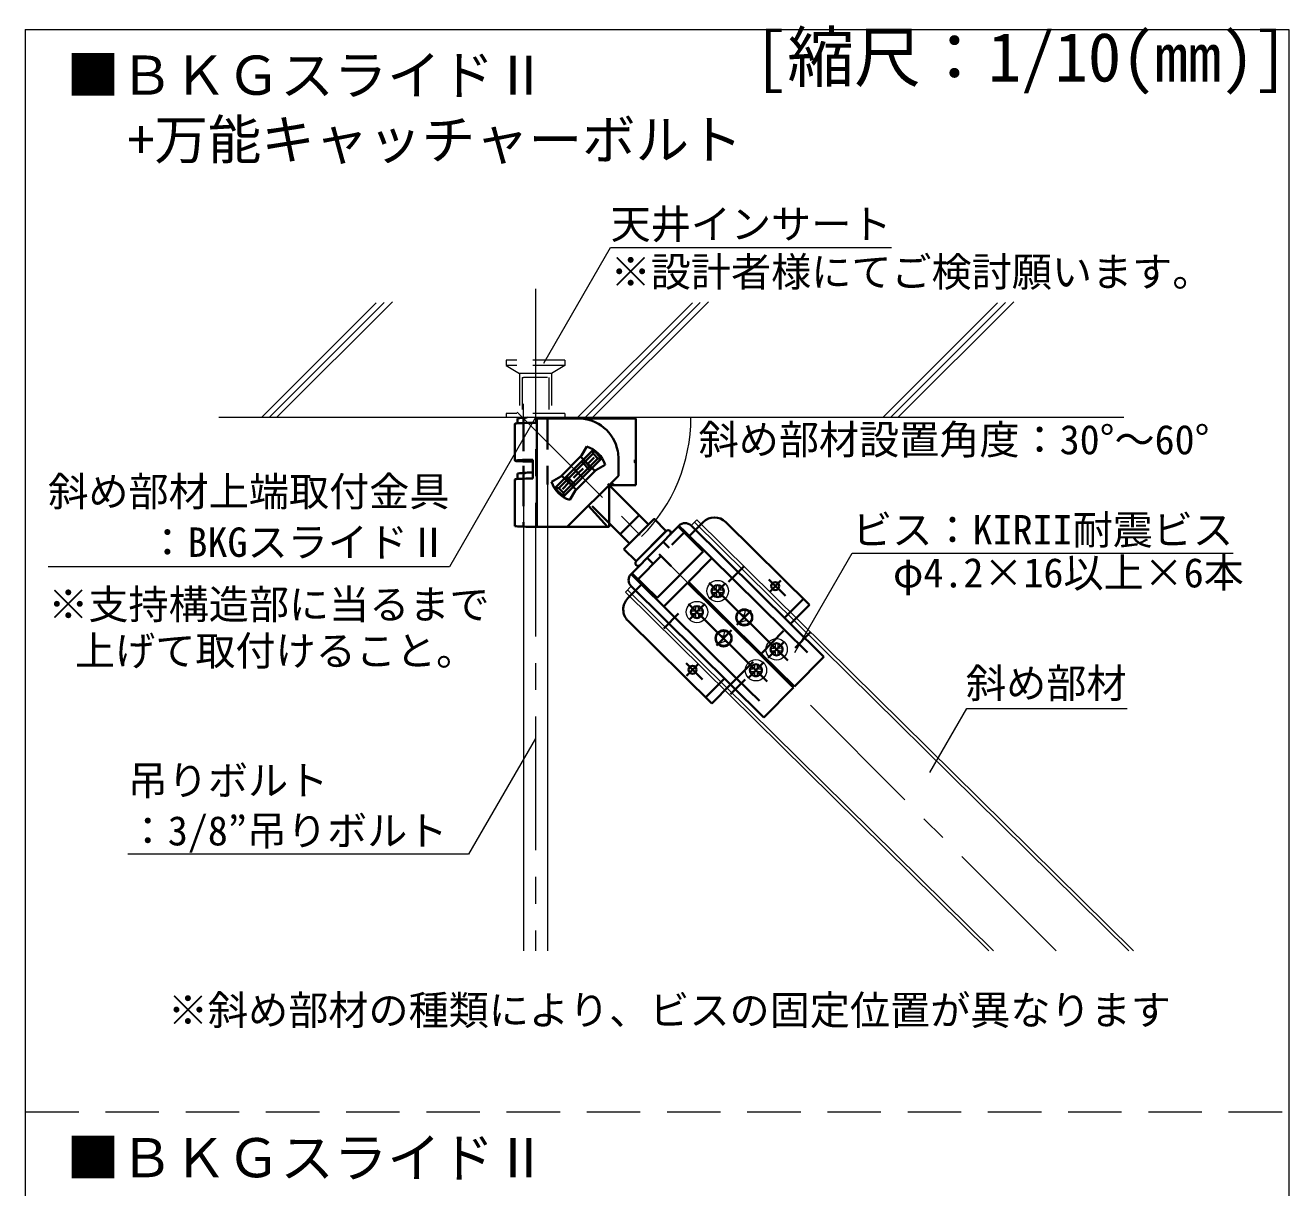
# Model space of a CAD drawing. Units: millimetres on the paper, with parts at other scales. Extents: x -195 to 195, y -140 to 138.
# Drawn here: x -48.87 to -1.62, y 0.2 to 43.69 of the extents above; entities that cross this region are included whole.
import ezdxf
from ezdxf.enums import TextEntityAlignment as Align

# ---------------------------------------------------------------- set-up
doc = ezdxf.new("R2010")
doc.units = ezdxf.units.MM
for name, pattern in [('CHAIN1', [8, 5, -1, 1, -1]), ('DASHED1', [1.8, 1.2, -0.6]), ('DASHED2', [3, 2, -1]), ('DOUBLE_CHAIN1', [8.8, 5, -1, 0.6, -0.6, 0.6, -1])]:
    doc.linetypes.add(name, pattern=pattern)
for name, color, linetype, lineweight in [('4-0_中心線', 4, 'CHAIN1', 9), ('4-1_吊り材', 7, 'Continuous', 18), ('4-4_ブレース・補強材', 4, 'Continuous', 9), ('4-6_文字', 7, 'Continuous', 18), ('4-7_-', 6, 'Continuous', 35), ('4-9_躯体他', 4, 'Continuous', 9), ('4-A_クリップ', 6, 'DASHED1', 35), ('F-2_野縁受け', 3, 'Continuous', 18)]:
    doc.layers.add(name, color=color, linetype=linetype, lineweight=lineweight)
doc.layers.add('F-6_文字', color=7, linetype='Continuous')
doc.styles.add('ＭＳ ゴシック', font='')
doc.styles.get('ＭＳ ゴシック').set_extended_font_data('MS Gothic')

msp = doc.modelspace()

# ---------------------------------------------------------------- linework, layer by layer
at = {"layer": '4-0_中心線'}
for p, q in [((-29.788, 33.826), (-29.788, 9.058)), ((-10.314, 9.058), (-30.478, 29.222))]:
    msp.add_line(p, q, dxfattribs=at)
at = {"layer": '4-1_吊り材'}
for p, q in [((-30.238, 26.514), (-30.238, 9.058)), ((-29.338, 26.514), (-29.338, 9.058))]:
    msp.add_line(p, q, dxfattribs=at)
at = {"layer": '4-4_ブレース・補強材'}
for p, q in [((-23.755, 25.19), (-23.969, 24.973)), ((-23.84, 25.104), (-7.601, 9.058)), ((-23.755, 25.19), (-7.43, 9.058)), ((-26.212, 22.704), (-26.426, 22.487)), ((-12.837, 9.058), (-26.426, 22.487)), ((-12.666, 9.058), (-26.342, 22.572))]:
    msp.add_line(p, q, dxfattribs=at)
at = {"layer": '4-6_文字'}
for p, q in [((-29.479, 31.045), (-26.979, 35.375)), ((-26.979, 35.375), (-16.479, 35.375)), ((-29.788, 29.014), (-33.01, 23.434)), ((-20.09, 20.221), (-17.945, 23.936)), ((-17.945, 23.936), (-3.695, 23.936)), ((-33.01, 23.434), (-48.01, 23.434)), ((-15.043, 15.732), (-13.657, 18.132)), ((-13.657, 18.132), (-7.657, 18.132)), ((-29.788, 17.007), (-32.288, 12.677)), ((-32.288, 12.677), (-45.038, 12.677))]:
    msp.add_line(p, q, dxfattribs=at)
msp.add_arc((-30.269, 29.014), 6.292, 315, 0, dxfattribs=at)
at = {"layer": '4-7_-'}
for p, q in [((-30.458, 28.982), (-30.458, 28.799)), ((-29.738, 28.982), (-28.188, 28.982)), ((-28.188, 28.982), (-26.038, 28.982)), ((-26.038, 26.487), (-26.038, 28.982)), ((-30.558, 28.782), (-30.558, 27.402)), ((-30.238, 28.761), (-30.238, 28.761)), ((-29.738, 25.11), (-29.738, 28.818)), ((-28.068, 27.59), (-27.87, 27.933)), ((-29.889, 27.437), (-29.884, 26.736)), ((-29.061, 26.377), (-27.633, 27.805)), ((-28.92, 26.377), (-27.633, 27.664)), ((-28.068, 27.59), (-28.846, 26.812)), ((-27.314, 27.487), (-28.743, 26.059)), ((-27.456, 27.487), (-28.743, 26.201)), ((-28.103, 27.555), (-27.565, 27.017)), ((-27.834, 27.286), (-27.594, 27.526)), ((-27.633, 27.805), (-27.314, 27.487)), ((-27.633, 27.664), (-27.633, 27.805)), ((-27.633, 27.664), (-27.456, 27.487)), ((-27.456, 27.487), (-27.314, 27.487)), ((-26.687, 26.837), (-26.687, 27.482)), ((-26.038, 27.432), (-26.068, 27.432)), ((-28.188, 26.932), (-28.365, 27.109)), ((-27.53, 27.052), (-28.308, 26.274)), ((-28.188, 26.932), (-28.011, 27.109)), ((-27.53, 27.052), (-27.187, 27.25)), ((-26.038, 26.487), (-26.038, 27.332)), ((-30.558, 26.701), (-30.558, 24.956)), ((-30.458, 26.922), (-30.458, 26.718)), ((-28.846, 26.812), (-29.189, 26.614)), ((-28.81, 26.848), (-28.273, 26.31)), ((-28.541, 26.579), (-28.782, 26.338)), ((-26.688, 26.835), (-28.598, 24.924)), ((-28.188, 26.932), (-28.365, 26.756)), ((-28.188, 26.932), (-28.011, 26.755)), ((-27.086, 26.537), (-25.559, 25.01)), ((-26.038, 26.487), (-27.038, 26.487)), ((-27.038, 26.487), (-27.038, 24.924)), ((-26.845, 26.487), (-26.945, 26.578)), ((-28.743, 26.059), (-29.061, 26.377)), ((-28.92, 26.377), (-29.061, 26.377)), ((-28.743, 26.201), (-28.92, 26.377)), ((-28.743, 26.201), (-28.743, 26.059)), ((-28.308, 26.274), (-28.506, 25.932)), ((-27.09, 24.924), (-27.806, 25.716)), ((-27.668, 25.705), (-26.267, 24.303)), ((-29.738, 24.924), (-29.738, 25.11)), ((-26.62, 24.657), (-25.913, 25.363)), ((-23.521, 25.099), (-23.806, 24.811)), ((-22.673, 25.104), (-19.543, 22.012)), ((-29.738, 24.924), (-27.038, 24.924)), ((-24.422, 24.97), (-26.214, 23.156)), ((-26.023, 23.636), (-24.897, 24.772)), ((-24.457, 24.935), (-23.518, 24.007)), ((-24.194, 24.745), (-24.229, 24.71)), ((-24.194, 24.745), (-20.474, 21.069)), ((-23.969, 24.973), (-20.249, 21.297)), ((-26.026, 23.638), (-26.479, 24.091)), ((-23.518, 24.007), (-25.24, 22.264)), ((-25.164, 23.907), (-24.711, 23.454)), ((-23.191, 23.754), (-24.07, 22.865)), ((-26.179, 23.192), (-25.24, 22.264)), ((-26.212, 22.704), (-22.491, 19.028)), ((-25.987, 22.931), (-25.951, 22.967)), ((-25.987, 22.931), (-22.266, 19.255)), ((-25.859, 22.805), (-25.823, 22.77)), ((-24.984, 21.94), (-24.105, 22.83)), ((-21.388, 20.145), (-24.105, 22.83)), ((-21.353, 20.18), (-24.07, 22.865)), ((-26.333, 22.254), (-26.048, 22.542)), ((-26.084, 22.577), (-26.048, 22.542)), ((-20.249, 21.297), (-19.543, 22.012)), ((-26.328, 21.406), (-23.198, 18.313)), ((-20.249, 21.297), (-19.004, 20.067)), ((-21.388, 20.145), (-21.353, 20.18)), ((-21.388, 20.145), (-20.143, 18.915)), ((-21.353, 20.18), (-20.108, 18.95)), ((-19.004, 20.067), (-20.108, 18.95)), ((-23.198, 18.313), (-22.491, 19.028)), ((-22.491, 19.028), (-21.247, 17.798)), ((-21.247, 17.798), (-20.143, 18.915))]:
    msp.add_line(p, q, dxfattribs=at)
at = {"layer": '4-7_-', "linetype": 'DASHED1'}
for p, q in [((-30.238, 29.014), (-30.238, 26.514)), ((-30.238, 28.959), (-30.238, 27.512)), ((-29.338, 29.014), (-29.338, 26.514)), ((-28.01, 27.428), (-27.692, 27.11)), ((-28.071, 27.367), (-27.753, 27.049)), ((-30.238, 26.9), (-30.237, 24.932)), ((-28.684, 26.755), (-28.366, 26.436)), ((-28.623, 26.816), (-28.305, 26.497)), ((-27.088, 24.929), (-27.088, 24.929)), ((-25.951, 22.967), (-24.229, 24.71)), ((-24.194, 24.745), (-24.422, 24.97)), ((-23.806, 24.811), (-24.031, 24.584)), ((-25.019, 24.366), (-24.792, 24.141)), ((-25.617, 23.761), (-25.389, 23.536)), ((-25.987, 22.931), (-26.214, 23.156)), ((-26.048, 22.542), (-25.823, 22.77)), ((-20.477, 21.522), (-19.77, 22.237)), ((-21.353, 20.18), (-20.249, 21.297)), ((-20.474, 21.069), (-19.229, 19.839)), ((-21.615, 20.369), (-21.58, 20.405)), ((-22.491, 19.028), (-21.388, 20.145)), ((-23.425, 18.538), (-22.719, 19.253)), ((-22.266, 19.255), (-21.022, 18.025))]:
    msp.add_line(p, q, dxfattribs=at)
at = {"layer": '4-7_-', "linetype": 'CHAIN1'}
for p, q in [((-22.568, 22.863), (-22.008, 23.429)), ((-23.289, 22.832), (-20.347, 19.925)), ((-23.255, 22.239), (-22.716, 22.784)), ((-21.065, 22.954), (-20.444, 22.34)), ((-21.04, 22.488), (-20.613, 22.921)), ((-24.063, 22.049), (-21.121, 19.142)), ((-24.015, 21.47), (-23.452, 22.04)), ((-22.259, 21.255), (-21.72, 21.8)), ((-24.99, 21.123), (-24.44, 21.679)), ((-23.019, 20.486), (-22.456, 21.055)), ((-20.078, 20.403), (-19.519, 20.969)), ((-20.511, 20.605), (-21.087, 20.022)), ((-21.809, 19.291), (-21.247, 19.861)), ((-24.158, 19.824), (-23.537, 19.21)), ((-24.142, 19.35), (-23.69, 19.807)), ((-22.5, 18.663), (-21.951, 19.219))]:
    msp.add_line(p, q, dxfattribs=at)
at = {"layer": '4-7_-'}
for points in [[(-30.238, 28.959), (-30.186, 28.989), (-30.148, 29.011)], [(-29.738, 28.818), (-29.738, 28.982), (-29.738, 29.014)], [(-29.738, 28.818), (-29.881, 28.817), (-30.019, 28.816), (-30.148, 28.813), (-30.265, 28.809), (-30.366, 28.805), (-30.448, 28.8), (-30.509, 28.794), (-30.546, 28.788), (-30.558, 28.782)], [(-29.89, 27.437), (-30.028, 27.435), (-30.157, 27.433), (-30.273, 27.429), (-30.373, 27.424), (-30.453, 27.419), (-30.512, 27.414), (-30.547, 27.408), (-30.558, 27.401), (-30.544, 27.395), (-30.505, 27.389), (-30.444, 27.384), (-30.36, 27.378), (-30.258, 27.374), (-30.14, 27.371), (-30.01, 27.368), (-29.89, 27.367)], [(-29.89, 27.423), (-29.971, 27.421), (-30.044, 27.419), (-30.108, 27.416), (-30.161, 27.413), (-30.201, 27.41), (-30.227, 27.406), (-30.238, 27.403), (-30.234, 27.399), (-30.215, 27.395), (-30.181, 27.392), (-30.134, 27.388), (-30.075, 27.386), (-30.006, 27.383), (-29.928, 27.382), (-29.89, 27.381)], [(-26.068, 27.432), (-26.068, 27.332), (-26.038, 27.332)], [(-30.238, 26.9), (-30.186, 26.93), (-30.148, 26.952)], [(-29.885, 26.736), (-30.023, 26.735), (-30.152, 26.732), (-30.269, 26.728), (-30.369, 26.724), (-30.451, 26.719), (-30.51, 26.713), (-30.547, 26.707), (-30.558, 26.701)], [(-26.026, 23.638), (-24.895, 24.769), (-25.347, 25.222), (-26.479, 24.091)]]:
    msp.add_lwpolyline(points, dxfattribs=at)
at = {"layer": '4-7_-', "linetype": 'DOUBLE_CHAIN1'}
msp.add_lwpolyline([(-29.738, 24.924), (-29.88, 24.925), (-30.018, 24.927), (-30.148, 24.929), (-30.265, 24.933), (-30.366, 24.937), (-30.448, 24.942), (-30.509, 24.948), (-30.558, 24.956)], dxfattribs=at)
at = {"layer": '4-7_-'}
for centre, radius in [((-22.975, 22.522), 0.225), ((-20.82, 22.711), 0.15), ((-23.749, 21.739), 0.225), ((-21.98, 21.538), 0.3), ((-22.753, 20.755), 0.3), ((-20.77, 20.343), 0.225), ((-23.912, 19.581), 0.15), ((-21.543, 19.56), 0.225)]:
    msp.add_circle(centre, radius, dxfattribs=at)
for centre, radius, start, end in [((-29.921, 24.929), 4.088, 92.5588, 97.554), ((-28.187, 27.482), 1.5, 10.5472, 90), ((-28.188, 26.932), 1.05, 17.6267, 72.3739), ((-28.187, 27.482), 1.5, 0, 10.5472), ((-30.008, 23.869), 3.087, 87.7565, 98.3983), ((-28.188, 26.932), 1.05, 197.6258, 252.3738), ((-24.194, 24.745), 0.32, 45.3418, 135.3418), ((-23.094, 24.678), 0.6, 45.3418, 135.3418), ((-24.826, 24.702), 0.1, 315.2577, 135.2577), ((-25.952, 23.565), 0.1, 135.2577, 315.2577), ((-25.987, 22.931), 0.32, 135.3418, 225.3418), ((-25.906, 21.832), 0.6, 135.3418, 225.3418)]:
    msp.add_arc(centre, radius, start, end, dxfattribs=at)
at = {"layer": '4-9_躯体他'}
for p, q in [((-35.743, 33.307), (-40.037, 29.014)), ((-35.453, 33.315), (-39.754, 29.014)), ((-35.135, 33.35), (-39.471, 29.014)), ((-23.922, 33.307), (-28.215, 29.014)), ((-23.631, 33.315), (-27.932, 29.014)), ((-23.313, 33.35), (-27.65, 29.014)), ((-12.506, 33.307), (-16.799, 29.014)), ((-12.215, 33.315), (-16.516, 29.014)), ((-11.897, 33.35), (-16.233, 29.014)), ((-30.238, 28.959), (-30.238, 29.529)), ((-7.79, 29.014), (-41.625, 29.014)), ((-29.738, 29.014), (-30.957, 29.014))]:
    msp.add_line(p, q, dxfattribs=at)
at = {"layer": '4-9_躯体他', "linetype": 'DASHED1'}
for p, q in [((-28.688, 31.164), (-30.888, 31.164)), ((-28.688, 30.964), (-30.888, 30.964)), ((-30.388, 30.664), (-30.388, 29.164)), ((-29.188, 30.664), (-30.388, 30.664)), ((-30.288, 30.514), (-30.288, 29.014)), ((-30.288, 30.514), (-30.238, 30.514)), ((-29.338, 30.514), (-30.238, 30.514)), ((-29.288, 30.514), (-29.288, 29.014)), ((-30.888, 29.164), (-30.888, 29.014)), ((-28.688, 29.164), (-30.888, 29.164)), ((-28.688, 29.014), (-30.888, 29.014)), ((-28.688, 29.164), (-28.688, 29.014))]:
    msp.add_line(p, q, dxfattribs=at)
for points in [[(-30.888, 31.164), (-30.888, 30.964), (-30.388, 30.664)], [(-28.688, 31.164), (-28.688, 30.964), (-29.188, 30.664), (-29.188, 29.164)]]:
    msp.add_lwpolyline(points, dxfattribs=at)
at = {"layer": '4-A_クリップ', "color": 7, "linetype": 'Continuous', "lineweight": 18}
for p, q in [((-23.027, 22.751), (-22.927, 22.752)), ((-23.027, 22.751), (-23.026, 22.621)), ((-22.927, 22.752), (-22.926, 22.622)), ((-23.206, 22.57), (-23.076, 22.571)), ((-23.206, 22.57), (-23.205, 22.47)), ((-23.205, 22.47), (-23.075, 22.471)), ((-23.025, 22.421), (-23.024, 22.291)), ((-23.024, 22.291), (-22.924, 22.292)), ((-22.925, 22.422), (-22.924, 22.292)), ((-22.876, 22.572), (-22.746, 22.573)), ((-22.875, 22.472), (-22.745, 22.473)), ((-22.746, 22.573), (-22.745, 22.473)), ((-23.979, 21.788), (-23.849, 21.789)), ((-23.979, 21.788), (-23.978, 21.688)), ((-23.8, 21.969), (-23.799, 21.839)), ((-23.8, 21.969), (-23.7, 21.969)), ((-23.7, 21.969), (-23.699, 21.839)), ((-23.649, 21.789), (-23.519, 21.79)), ((-23.519, 21.79), (-23.518, 21.69)), ((-21.98, 21.537), (-21.933, 21.803)), ((-23.978, 21.688), (-23.848, 21.689)), ((-23.798, 21.639), (-23.798, 21.509)), ((-23.798, 21.509), (-23.698, 21.509)), ((-23.698, 21.639), (-23.698, 21.509)), ((-23.648, 21.689), (-23.518, 21.69)), ((-21.98, 21.537), (-22.189, 21.708)), ((-21.98, 21.537), (-22.17, 21.345)), ((-22.17, 21.345), (-21.882, 21.44)), ((-22.122, 21.654), (-21.963, 21.634)), ((-21.98, 21.537), (-21.787, 21.348)), ((-22.753, 20.755), (-22.962, 20.926)), ((-22.895, 20.872), (-22.736, 20.852)), ((-22.753, 20.755), (-22.706, 21.021)), ((-22.753, 20.755), (-22.943, 20.563)), ((-22.943, 20.563), (-22.655, 20.658)), ((-22.753, 20.755), (-22.561, 20.565)), ((-21.001, 20.392), (-21, 20.292)), ((-21.001, 20.392), (-20.871, 20.392)), ((-20.821, 20.572), (-20.721, 20.573)), ((-20.821, 20.572), (-20.821, 20.442)), ((-20.721, 20.573), (-20.721, 20.443)), ((-20.671, 20.393), (-20.541, 20.394)), ((-20.541, 20.394), (-20.54, 20.294)), ((-21, 20.292), (-20.87, 20.292)), ((-20.82, 20.242), (-20.819, 20.112)), ((-20.819, 20.112), (-20.719, 20.113)), ((-20.72, 20.243), (-20.719, 20.113)), ((-20.67, 20.293), (-20.54, 20.294)), ((-21.774, 19.609), (-21.644, 19.61)), ((-21.774, 19.609), (-21.773, 19.509)), ((-21.773, 19.509), (-21.643, 19.51)), ((-21.595, 19.79), (-21.594, 19.66)), ((-21.595, 19.79), (-21.495, 19.79)), ((-21.593, 19.46), (-21.593, 19.33)), ((-21.495, 19.79), (-21.494, 19.66)), ((-21.493, 19.46), (-21.493, 19.33)), ((-21.444, 19.611), (-21.314, 19.611)), ((-21.443, 19.511), (-21.313, 19.511)), ((-21.314, 19.611), (-21.313, 19.511)), ((-21.593, 19.33), (-21.493, 19.33))]:
    msp.add_line(p, q, dxfattribs=at)
for centre, radius in [((-22.976, 22.521), 0.4), ((-23.749, 21.739), 0.4), ((-21.98, 21.537), 0.3), ((-21.98, 21.537), 0.27), ((-22.753, 20.755), 0.3), ((-22.753, 20.755), 0.27), ((-20.77, 20.343), 0.4), ((-21.544, 19.56), 0.4)]:
    msp.add_circle(centre, radius, dxfattribs=at)
for centre, start, end in [((-23.076, 22.621), 270.2577, 0.2577), ((-23.075, 22.421), 0.2577, 90.2576), ((-22.876, 22.622), 180.2577, 270.2577), ((-22.875, 22.422), 90.2577, 180.2577), ((-23.849, 21.839), 270.2577, 0.2577), ((-23.649, 21.839), 180.2577, 270.2577), ((-23.848, 21.639), 0.2577, 90.2576), ((-23.648, 21.639), 90.2577, 180.2577), ((-20.871, 20.442), 270.2577, 0.2577), ((-20.671, 20.443), 180.2577, 270.2577), ((-20.87, 20.242), 0.2577, 90.2576), ((-20.67, 20.243), 90.2577, 180.2577), ((-21.644, 19.66), 270.2577, 0.2577), ((-21.643, 19.46), 0.2577, 90.2576), ((-21.444, 19.661), 180.2577, 270.2577), ((-21.443, 19.461), 90.2577, 180.2577)]:
    msp.add_arc(centre, 0.05, start, end, dxfattribs=at)
at = {"layer": 'F-2_野縁受け'}
for p, q in [((-48.869, 43.537), (-1.619, 43.537)), ((-1.619, 43.537), (-1.619, -118.463))]:
    msp.add_line(p, q, dxfattribs=at)
at = {"layer": 'F-2_野縁受け', "linetype": 'DASHED2'}
msp.add_line((-48.869, 3.037), (-1.619, 3.037), dxfattribs=at)
at = {"layer": 'F-2_野縁受け'}
msp.add_lwpolyline([(-48.869, 43.537), (-48.869, -118.463), (-1.619, -118.463)], dxfattribs=at)

# ---------------------------------------------------------------- texts
at = {"layer": '4-6_文字', "color": 3, "style": 'ＭＳ ゴシック'}
for s, p in [('■ＢＫＧスライドⅡ', (-47.332, 40.652)), ('+万能キャッチャーボルト', (-45.039, 38.24)), ('■ＢＫＧスライドⅡ', (-47.332, 0.152))]:
    msp.add_text(s, height=1.466, dxfattribs=at).set_placement(p, align=Align.BOTTOM_LEFT)
at = {"layer": '4-6_文字', "style": 'ＭＳ ゴシック'}
for s, p in [('天井インサート', (-26.979, 35.375)), ('※設計者様にてご検討願います。', (-26.979, 33.587)), ('斜め部材設置角度：30°～60°', (-23.689, 27.311)), ('斜め部材上端取付金具', (-48.01, 25.368)), ('ビス：KIRII耐震ビス', (-17.945, 23.936)), ('：BKGスライドⅡ', (-44.304, 23.473)), ('\u3000φ4.2×16以上×6本', (-17.92, 22.33)), ('※支持構造部に当るまで', (-48.01, 21.146)), ('上げて取付けること。', (-47.01, 19.41)), ('斜め部材', (-13.688, 18.195)), ('吊りボルト', (-45.038, 14.558)), ('：3/8”吊りボルト', (-45.038, 12.677)), ('※斜め部材の種類により、ビスの固定位置が異なります', (-43.537, 5.964))]:
    msp.add_text(s, height=1.1, dxfattribs=at).set_placement(p, align=Align.BOTTOM_LEFT)
at = {"layer": 'F-6_文字', "style": 'ＭＳ ゴシック'}
msp.add_text('[縮尺：1/10(mm)]', height=1.833, dxfattribs=at).set_placement((-21.619, 41.037), align=Align.BOTTOM_LEFT)

doc.saveas('drawing.dxf')
